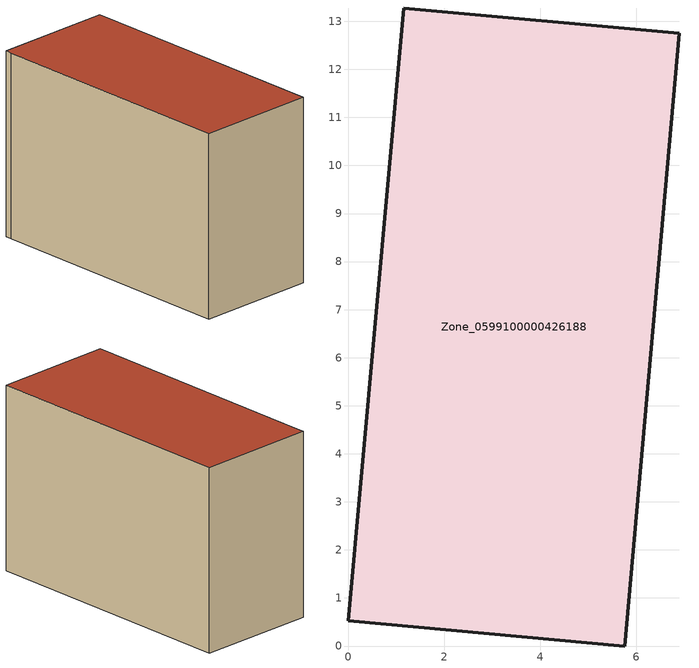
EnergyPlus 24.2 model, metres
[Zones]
Zone_0599100000426188
 floor ground (C_G): 0,0.52 1.12,12.93 1.16,13.28 6.89,12.76 5.76,0 z0
 wall outside (C_F): 0,0.52 5.76,0 6.89,12.76 1.16,13.28 1.12,12.93 0,0.52 z0:8.91
 roof outside (C_R): 1.12,12.93 0,0.52 5.76,0 6.89,12.76 1.16,13.28 z8.91
[BUILDING]
Pand.0599100000426188: North Axis=0; Terrain=City; Loads Convergence Tolerance Value=0.04; Temperature Convergence Tolerance Value=0.4; Solar Distribution=FullExterior; Maximum Number of Warmup Days=25; Minimum Number of Warmup Days=1
[Site:Location]
Rotterdam.The.Hague.AP_ZH_NLD Design_Conditions: Latitude=51.96; Longitude=4.45; Time Zone=1; Elevation=-4.5
[SITE:GROUNDTEMPERATURE:BUILDINGSURFACE]
18, 18, 18, 18, 18, 18, 18, 18, 18, 18, 18, 18
[MATERIAL] Thermal Absorptance=0.9; Solar Absorptance=0.7; Visible Absorptance=0.7
Name | Roughness | Thickness | Conductivity | Density | Specific Heat
G.TC.2006-2014 | MediumSmooth | 0.15 | 0.06 | 540 | 1210
F.TC.2006-2014 | Rough | 0.3 | 0.12 | 1920 | 840
R.TC.2006-2014 | MediumRough | 0.2 | 0.08 | 1500 | 1000
[CONSTRUCTION]
C_G: G.TC.2006-2014
C_F: F.TC.2006-2014
C_R: R.TC.2006-2014
[ZONE]
Zone_0599100000426188: Type=1; Multiplier=1; Ceiling Height=Autocalculate; Volume=Autocalculate; Floor Area=autocalculate; Part of Total Floor Area=Yes
[ZONEINFILTRATION:DESIGNFLOWRATE]
Infil_Zone_0599100000426188: Zone or ZoneList or Space or SpaceList=Zone_0599100000426188; Schedule=AlwaysOn; Design Flow Rate Calculation Method=Flow/Area; Flow Rate per Floor Area=0.0015; Constant Term Coefficient=1; Temperature Term Coefficient=0; Velocity Term Coefficient=0; Velocity Squared Term Coefficient=0
[HVACTEMPLATE:ZONE:IDEALLOADSAIRSYSTEM]
Zone_0599100000426188: Maximum Heating Supply Air Temperature=50; Minimum Cooling Supply Air Temperature=13; Maximum Heating Supply Air Humidity Ratio=0.0156; Minimum Cooling Supply Air Humidity Ratio=0.0077; Heating Limit=NoLimit; Cooling Limit=NoLimit; Dehumidification Control Type=ConstantSensibleHeatRatio; Cooling Sensible Heat Ratio=0.7; Dehumidification Setpoint=60; Humidification Control Type=None; Humidification Setpoint=30; Outdoor Air Method=None; Outdoor Air Flow Rate per Person=0.00944; Outdoor Air Flow Rate per Zone Floor Area=0; Outdoor Air Flow Rate per Zone=0; Demand Controlled Ventilation Type=None; Outdoor Air Economizer Type=NoEconomizer; Heat Recovery Type=None; Sensible Heat Recovery Effectiveness=0.7; Latent Heat Recovery Effectiveness=0.65
[ZONECONTROL:THERMOSTAT]
ThermostatControl_Zone_0599100000426188: Zone or ZoneList=Zone_0599100000426188; Control Type Schedule=DualSetpointControlType; Control 1=Thermostat_Zone_0599100000426188; Temperature Difference Between Cutout And Setpoint=0
[THERMOSTATSETPOINT:DUALSETPOINT]
Thermostat_Zone_0599100000426188: Heating Setpoint Temperature Schedule=HeatingSetpoint_Zone_0599100000426188; Cooling Setpoint Temperature Schedule=CoolingSetpoint_Zone_0599100000426188
[SCHEDULE:COMPACT]
HeatingSetpoint_Zone_0599100000426188: Through: 12/31, For: AllDays, Until: 24:00, 21
CoolingSetpoint_Zone_0599100000426188: Through: 12/31, For: AllDays, Until: 24:00, 24
DualSetpointControlType: Through: 12/31, For: AllDays, Until: 24:00, 4
AlwaysOn: Through: 12/31, For: AllDays, Until: 24:00, 1
